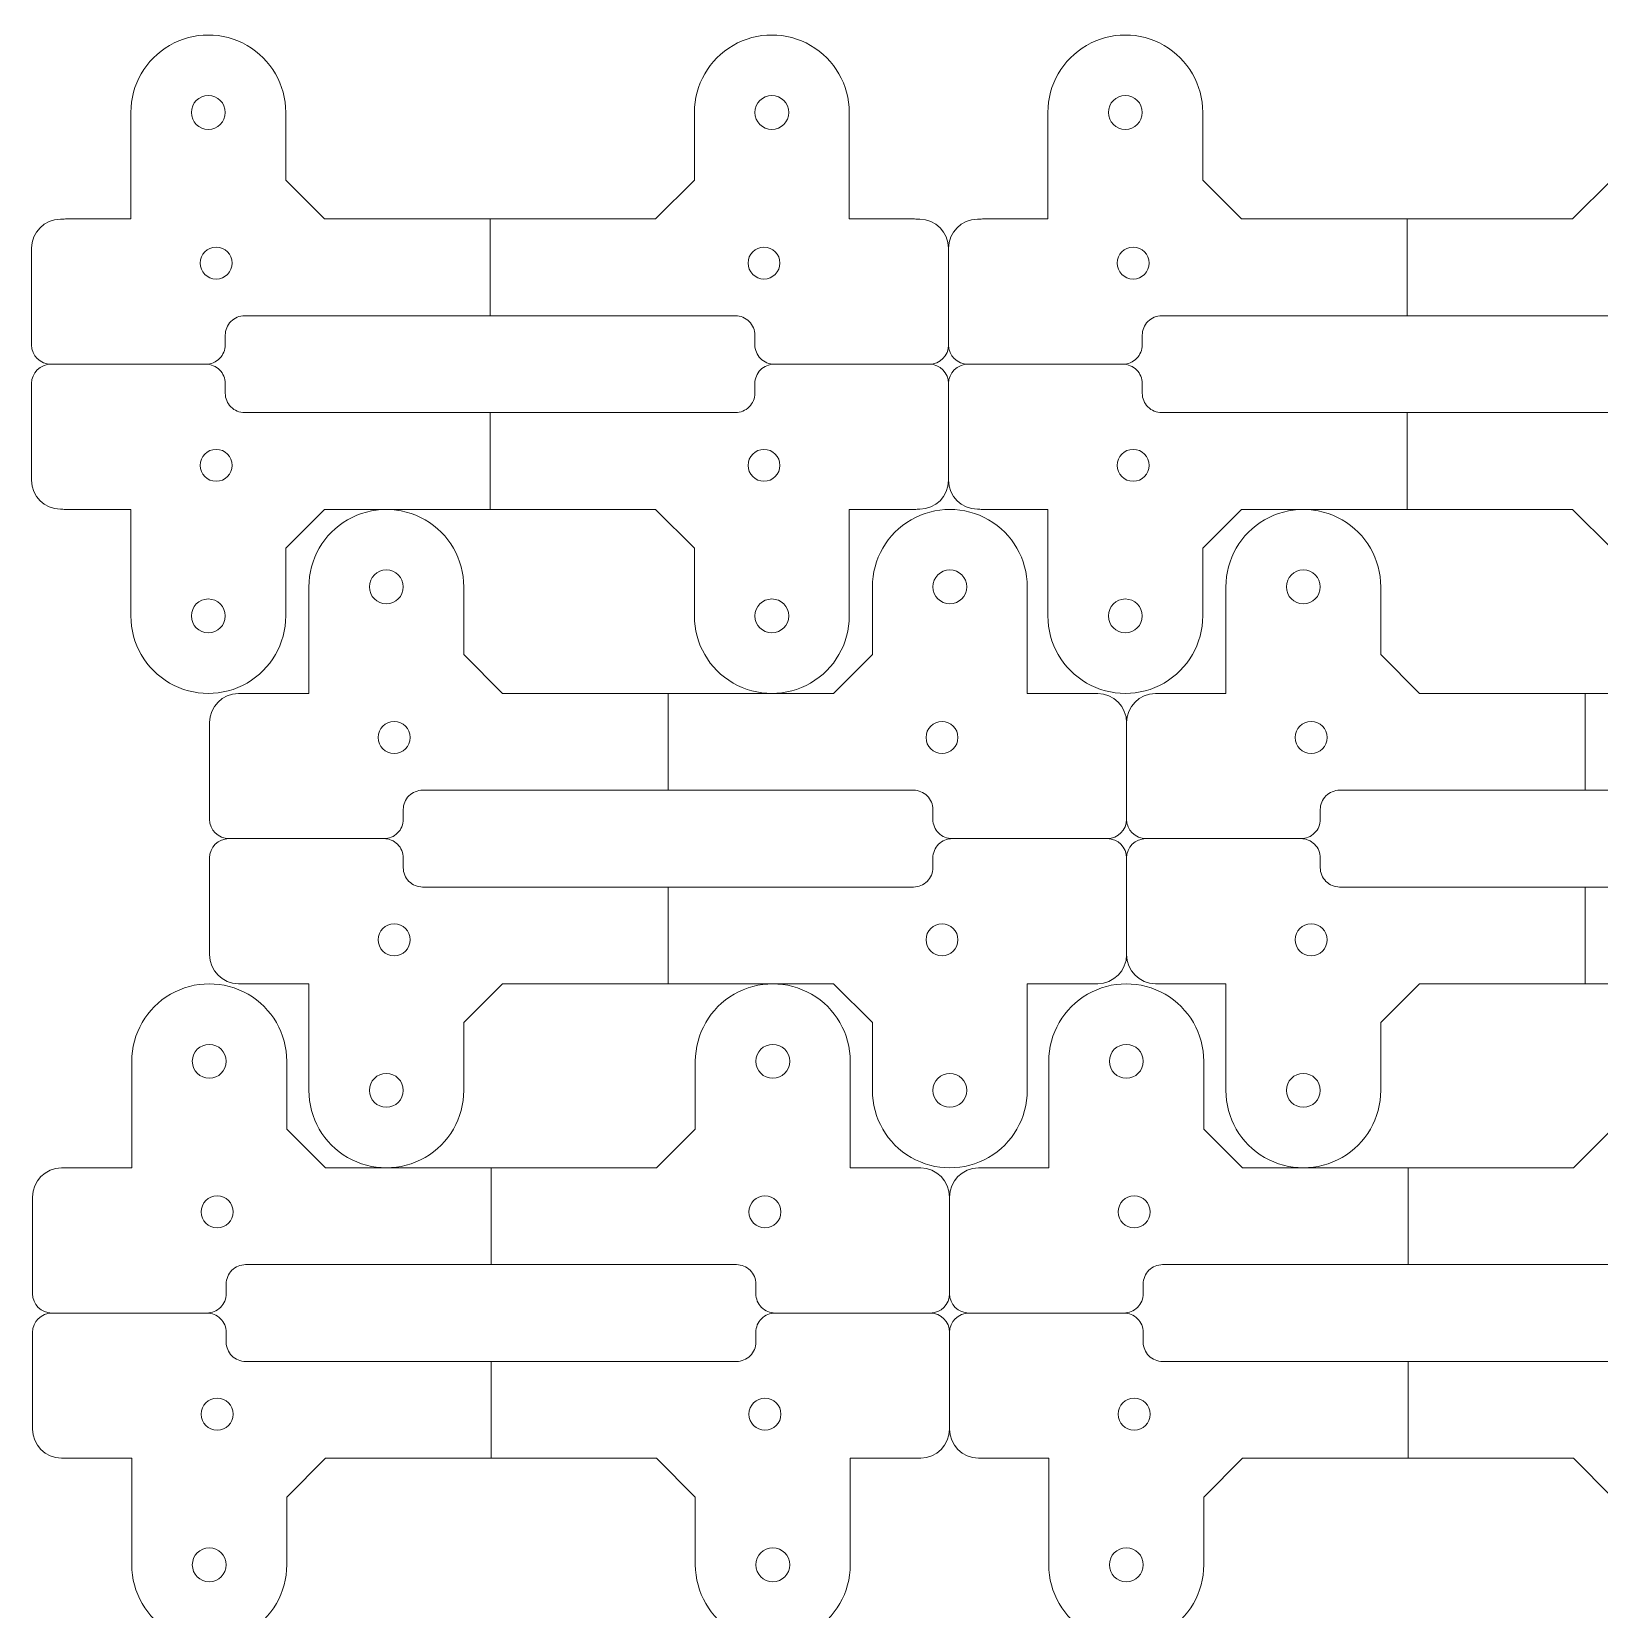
# Model space of a CAD drawing. Header units: millimetres. Extents: x -300 to 287, y -145 to 141.
# Drawn here: x -300 to -138.1, y -21.6 to 141.4 of the extents above; entities that cross this region are included whole.
import ezdxf

# ---------------------------------------------------------------- set-up
doc = ezdxf.new("R2010")
doc.units = ezdxf.units.MM
doc.header["$MEASUREMENT"] = 0
doc.layers.add('Layer 1', color=7, linetype='Continuous')

msp = doc.modelspace()

# ---------------------------------------------------------------- linework, layer by layer
at = {"layer": 'Layer 1', "lineweight": 9}
for points in [[(-296.4531, 122.0376), (-289.7094, 122.0376), (-289.7094, 133.0376), (-289.7094, 122.0376)], [(-252.6159, 122.0376), (-269.7094, 122.0376), (-273.7094, 126.0376), (-273.7094, 133.0376)], [(-231.5225, 133.0376), (-231.5225, 126.0376), (-235.5225, 122.0376), (-252.616, 122.0376), (-252.616, 112.0376), (-227.2725, 112.0376)], [(-208.7788, 122.0376), (-215.5225, 122.0376), (-215.5225, 133.0376), (-215.5225, 122.0376)], [(-201.7662, 122.0376), (-195.0225, 122.0376), (-195.0225, 133.0376), (-195.0225, 122.0376)], [(-157.929, 122.0376), (-175.0225, 122.0376), (-179.0225, 126.0376), (-179.0225, 133.0376)], [(-136.8356, 133.0376), (-136.8356, 126.0376), (-140.8356, 122.0376), (-157.9291, 122.0376), (-157.9291, 112.0376), (-132.5856, 112.0376)], [(-299.9594, 119.0198), (-299.9594, 109.0376), (-299.9594, 119.0198)], [(-205.2725, 109.0376), (-205.2725, 119.0198)], [(-205.2725, 109.0376), (-205.2725, 119.0198)], [(-277.9594, 112.0376), (-252.6159, 112.0376)], [(-157.929, 112.0376), (-183.2725, 112.0376)], [(-279.9594, 109.0376), (-279.9594, 110.0376)], [(-225.2725, 110.0376), (-225.2725, 109.0376)], [(-185.2725, 110.0376), (-185.2725, 109.0376)], [(-297.9594, 107.0376), (-281.9594, 107.0376)], [(-223.2725, 107.0376), (-207.2725, 107.0376)], [(-187.2725, 107.0376), (-203.2725, 107.0376)], [(-299.9594, 95.0554), (-299.9594, 105.0376), (-299.9594, 95.0554)], [(-279.9594, 105.0376), (-279.9594, 104.0376)], [(-225.2725, 104.0376), (-225.2725, 105.0376)], [(-205.2725, 105.0376), (-205.2725, 95.0554)], [(-205.2725, 105.0376), (-205.2725, 95.0554)], [(-185.2725, 105.0376), (-185.2725, 104.0376)], [(-277.9594, 102.0376), (-252.6159, 102.0376), (-252.6159, 92.0376), (-269.7094, 92.0376), (-273.7094, 88.0376), (-273.7094, 81.0376)], [(-252.616, 102.0376), (-227.2725, 102.0376)], [(-183.2725, 102.0376), (-157.929, 102.0376), (-157.929, 92.0376), (-175.0225, 92.0376), (-179.0225, 88.0376), (-179.0225, 81.0376)], [(-157.9291, 102.0376), (-132.5856, 102.0376)], [(-252.616, 92.0376), (-235.5225, 92.0376), (-231.5225, 88.0376), (-231.5225, 81.0376)], [(-208.7788, 92.0376), (-215.5225, 92.0376), (-215.5225, 81.0376), (-215.5225, 92.0376)], [(-201.7662, 92.0376), (-195.0225, 92.0376), (-195.0225, 81.0376), (-195.0225, 92.0376)], [(-157.9291, 92.0376), (-140.8356, 92.0376), (-136.8356, 88.0376), (-136.8356, 81.0376)], [(-278.072, 73.0377), (-271.3283, 73.0377), (-271.3283, 84.0377), (-271.3283, 73.0377)], [(-234.2348, 73.0377), (-251.3283, 73.0377), (-255.3283, 77.0377), (-255.3283, 84.0377)], [(-213.1414, 84.0377), (-213.1414, 77.0377), (-217.1414, 73.0377), (-234.2349, 73.0377), (-234.2349, 63.0377), (-208.8914, 63.0377)], [(-190.3977, 73.0377), (-197.1414, 73.0377), (-197.1414, 84.0377), (-197.1414, 73.0377)], [(-183.3851, 73.0377), (-176.6414, 73.0377), (-176.6414, 84.0377), (-176.6414, 73.0377)], [(-139.5479, 73.0377), (-156.6414, 73.0377), (-160.6414, 77.0377), (-160.6414, 84.0377)], [(-118.4545, 84.0377), (-118.4545, 77.0377), (-122.4545, 73.0377), (-139.548, 73.0377), (-139.548, 63.0377), (-114.2045, 63.0377)], [(-281.5783, 70.0199), (-281.5783, 60.0377), (-281.5783, 70.0199)], [(-186.8914, 60.0377), (-186.8914, 70.0199)], [(-186.8914, 60.0377), (-186.8914, 70.0199)], [(-259.5783, 63.0377), (-234.2348, 63.0377)], [(-139.5479, 63.0377), (-164.8914, 63.0377)], [(-261.5783, 60.0377), (-261.5783, 61.0377)], [(-206.8914, 61.0377), (-206.8914, 60.0377)], [(-166.8914, 61.0377), (-166.8914, 60.0377)], [(-279.5783, 58.0377), (-263.5783, 58.0377)], [(-204.8914, 58.0377), (-188.8914, 58.0377)], [(-168.8914, 58.0377), (-184.8914, 58.0377)], [(-281.5783, 46.0555), (-281.5783, 56.0377), (-281.5783, 46.0555)], [(-261.5783, 56.0377), (-261.5783, 55.0377)], [(-206.8914, 55.0377), (-206.8914, 56.0377)], [(-186.8914, 56.0377), (-186.8914, 46.0555)], [(-186.8914, 56.0377), (-186.8914, 46.0555)], [(-166.8914, 56.0377), (-166.8914, 55.0377)], [(-259.5783, 53.0377), (-234.2348, 53.0377), (-234.2348, 43.0377), (-251.3283, 43.0377), (-255.3283, 39.0377), (-255.3283, 32.0377)], [(-234.2349, 53.0377), (-208.8914, 53.0377)], [(-164.8914, 53.0377), (-139.5479, 53.0377), (-139.5479, 43.0377), (-156.6414, 43.0377), (-160.6414, 39.0377), (-160.6414, 32.0377)], [(-139.548, 53.0377), (-114.2045, 53.0377)], [(-234.2349, 43.0377), (-217.1414, 43.0377), (-213.1414, 39.0377), (-213.1414, 32.0377)], [(-190.3977, 43.0377), (-197.1414, 43.0377), (-197.1414, 32.0377), (-197.1414, 43.0377)], [(-183.3851, 43.0377), (-176.6414, 43.0377), (-176.6414, 32.0377), (-176.6414, 43.0377)], [(-139.548, 43.0377), (-122.4545, 43.0377), (-118.4545, 39.0377), (-118.4545, 32.0377)], [(-296.3532, 24.0377), (-289.6095, 24.0377), (-289.6095, 35.0377), (-289.6095, 24.0377)], [(-252.516, 24.0377), (-269.6095, 24.0377), (-273.6095, 28.0377), (-273.6095, 35.0377)], [(-231.4226, 35.0377), (-231.4226, 28.0377), (-235.4226, 24.0377), (-252.5161, 24.0377), (-252.5161, 14.0377), (-227.1726, 14.0377)], [(-208.6789, 24.0377), (-215.4226, 24.0377), (-215.4226, 35.0377), (-215.4226, 24.0377)], [(-201.6663, 24.0377), (-194.9226, 24.0377), (-194.9226, 35.0377), (-194.9226, 24.0377)], [(-157.8291, 24.0377), (-174.9226, 24.0377), (-178.9226, 28.0377), (-178.9226, 35.0377)], [(-136.7357, 35.0377), (-136.7357, 28.0377), (-140.7357, 24.0377), (-157.8292, 24.0377), (-157.8292, 14.0377), (-132.4857, 14.0377)], [(-299.8595, 21.0199), (-299.8595, 11.0377), (-299.8595, 21.0199)], [(-205.1726, 11.0377), (-205.1726, 21.0199)], [(-205.1726, 11.0377), (-205.1726, 21.0199)], [(-277.8595, 14.0377), (-252.516, 14.0377)], [(-157.8291, 14.0377), (-183.1726, 14.0377)], [(-279.8595, 11.0377), (-279.8595, 12.0377)], [(-225.1726, 12.0377), (-225.1726, 11.0377)], [(-185.1726, 12.0377), (-185.1726, 11.0377)], [(-297.8595, 9.0377), (-281.8595, 9.0377)], [(-223.1726, 9.0377), (-207.1726, 9.0377)], [(-187.1726, 9.0377), (-203.1726, 9.0377)], [(-279.8595, 7.0377), (-279.8595, 6.0377)], [(-225.1726, 6.0377), (-225.1726, 7.0377)], [(-205.1726, 7.0377), (-205.1726, -2.9445)], [(-205.1726, 7.0377), (-205.1726, -2.9445)], [(-185.1726, 7.0377), (-185.1726, 6.0377)], [(-277.8595, 4.0377), (-252.516, 4.0377), (-252.516, -5.9623), (-269.6095, -5.9623), (-273.6095, -9.9623), (-273.6095, -16.9623)], [(-252.5161, 4.0377), (-227.1726, 4.0377)], [(-183.1726, 4.0377), (-157.8291, 4.0377), (-157.8291, -5.9623), (-174.9226, -5.9623), (-178.9226, -9.9623), (-178.9226, -16.9623)], [(-157.8292, 4.0377), (-132.4857, 4.0377)], [(-252.5161, -5.9623), (-235.4226, -5.9623), (-231.4226, -9.9623), (-231.4226, -16.9623)], [(-208.6789, -5.9623), (-215.4226, -5.9623), (-215.4226, -16.9623), (-215.4226, -5.9623)], [(-201.6663, -5.9623), (-194.9226, -5.9623), (-194.9226, -16.9623), (-194.9226, -5.9623)], [(-157.8292, -5.9623), (-140.7357, -5.9623), (-136.7357, -9.9623), (-136.7357, -16.9623)]]:
    msp.add_lwpolyline(points, dxfattribs=at)
at = {"layer": 'Layer 1', "color": 240, "lineweight": 9}
for points in [[(-296.4531, 92.0376), (-289.7094, 92.0376), (-289.7094, 81.0376), (-289.7094, 92.0376)], [(-278.072, 43.0377), (-271.3283, 43.0377), (-271.3283, 32.0377), (-271.3283, 43.0377)], [(-299.8595, -2.9445), (-299.8595, 7.0377), (-299.8595, -2.9445)], [(-296.3532, -5.9623), (-289.6095, -5.9623), (-289.6095, -16.9623), (-289.6095, -5.9623)]]:
    msp.add_lwpolyline(points, dxfattribs=at)
at = {"layer": 'Layer 1', "lineweight": 9}
for points, knots in [([(-273.7094, 133.0376), (-273.7094, 135.8957), (-275.2342, 138.5367), (-277.7094, 139.9658), (-280.1846, 141.3948), (-283.2342, 141.3948), (-285.7094, 139.9658), (-288.1846, 138.5367), (-289.7094, 135.8957), (-289.7094, 133.0376)], [0, 0, 0, 0, 1, 1, 1, 2, 2, 2, 3, 3, 3, 3]), ([(-215.5225, 133.0376), (-215.5225, 135.8957), (-217.0473, 138.5367), (-219.5225, 139.9658), (-221.9977, 141.3948), (-225.0473, 141.3948), (-227.5225, 139.9658), (-229.9977, 138.5367), (-231.5225, 135.8957), (-231.5225, 133.0376)], [0, 0, 0, 0, 1, 1, 1, 2, 2, 2, 3, 3, 3, 3]), ([(-179.0225, 133.0376), (-179.0225, 135.8957), (-180.5473, 138.5367), (-183.0225, 139.9658), (-185.4977, 141.3948), (-188.5473, 141.3948), (-191.0225, 139.9658), (-193.4977, 138.5367), (-195.0225, 135.8957), (-195.0225, 133.0376)], [0, 0, 0, 0, 1, 1, 1, 2, 2, 2, 3, 3, 3, 3]), ([(-299.9594, 119.0198), (-299.9594, 120.6681), (-298.6296, 122.0077), (-296.9814, 122.0197), (-296.8052, 122.021), (-296.629, 122.027), (-296.4531, 122.0376)], [0, 0, 0, 0, 1, 1, 1, 2, 2, 2, 2]), ([(-205.2725, 119.0198), (-205.2725, 120.6681), (-206.6023, 122.0077), (-208.2505, 122.0197), (-208.4267, 122.021), (-208.6029, 122.027), (-208.7788, 122.0376)], [0, 0, 0, 0, 1, 1, 1, 2, 2, 2, 2]), ([(-205.2725, 119.0198), (-205.2725, 120.6681), (-203.9427, 122.0077), (-202.2945, 122.0197), (-202.1183, 122.021), (-201.9421, 122.027), (-201.7662, 122.0376)], [0, 0, 0, 0, 1, 1, 1, 2, 2, 2, 2]), ([(-279.9594, 110.0376), (-279.9594, 110.568), (-279.7487, 111.0767), (-279.3736, 111.4518), (-278.9986, 111.8268), (-278.4899, 112.0376), (-277.9594, 112.0376)], [0, 0, 0, 0, 1, 1, 1, 2, 2, 2, 2]), ([(-227.2725, 112.0376), (-226.742, 112.0376), (-226.2333, 111.8268), (-225.8583, 111.4518), (-225.4832, 111.0767), (-225.2725, 110.568), (-225.2725, 110.0376)], [0, 0, 0, 0, 1, 1, 1, 2, 2, 2, 2]), ([(-183.2725, 112.0376), (-183.803, 112.0376), (-184.3117, 111.8268), (-184.6867, 111.4518), (-185.0618, 111.0767), (-185.2725, 110.568), (-185.2725, 110.0376)], [0, 0, 0, 0, 1, 1, 1, 2, 2, 2, 2]), ([(-281.9594, 107.0376), (-281.429, 107.0376), (-280.9203, 107.2483), (-280.5452, 107.6233), (-280.1701, 107.9984), (-279.9594, 108.5071), (-279.9594, 109.0376)], [0, 0, 0, 0, 1, 1, 1, 2, 2, 2, 2]), ([(-225.2725, 109.0376), (-225.2725, 108.5071), (-225.0618, 107.9984), (-224.6867, 107.6233), (-224.3116, 107.2483), (-223.8029, 107.0376), (-223.2725, 107.0376)], [0, 0, 0, 0, 1, 1, 1, 2, 2, 2, 2]), ([(-185.2725, 109.0376), (-185.2725, 108.5071), (-185.4832, 107.9984), (-185.8583, 107.6233), (-186.2334, 107.2483), (-186.7421, 107.0376), (-187.2725, 107.0376)], [0, 0, 0, 0, 1, 1, 1, 2, 2, 2, 2]), ([(-281.9594, 107.0376), (-281.429, 107.0376), (-280.9203, 106.8269), (-280.5452, 106.4519), (-280.1701, 106.0768), (-279.9594, 105.5681), (-279.9594, 105.0376)], [0, 0, 0, 0, 1, 1, 1, 2, 2, 2, 2]), ([(-225.2725, 105.0376), (-225.2725, 105.5681), (-225.0618, 106.0768), (-224.6867, 106.4519), (-224.3116, 106.8269), (-223.8029, 107.0376), (-223.2725, 107.0376)], [0, 0, 0, 0, 1, 1, 1, 2, 2, 2, 2]), ([(-187.2725, 107.0376), (-186.7421, 107.0376), (-186.2334, 106.8269), (-185.8583, 106.4519), (-185.4832, 106.0768), (-185.2725, 105.5681), (-185.2725, 105.0376)], [0, 0, 0, 0, 1, 1, 1, 2, 2, 2, 2]), ([(-279.9594, 104.0376), (-279.9594, 103.5072), (-279.7487, 102.9985), (-279.3736, 102.6234), (-278.9986, 102.2484), (-278.4899, 102.0376), (-277.9594, 102.0376)], [0, 0, 0, 0, 1, 1, 1, 2, 2, 2, 2]), ([(-227.2725, 102.0376), (-226.742, 102.0376), (-226.2333, 102.2484), (-225.8583, 102.6234), (-225.4832, 102.9985), (-225.2725, 103.5072), (-225.2725, 104.0376)], [0, 0, 0, 0, 1, 1, 1, 2, 2, 2, 2]), ([(-185.2725, 104.0376), (-185.2725, 103.5072), (-185.0618, 102.9985), (-184.6867, 102.6234), (-184.3117, 102.2484), (-183.803, 102.0376), (-183.2725, 102.0376)], [0, 0, 0, 0, 1, 1, 1, 2, 2, 2, 2]), ([(-205.2725, 95.0554), (-205.2725, 93.4071), (-206.6023, 92.0675), (-208.2505, 92.0555), (-208.4267, 92.0542), (-208.6029, 92.0482), (-208.7788, 92.0376)], [0, 0, 0, 0, 1, 1, 1, 2, 2, 2, 2]), ([(-205.2725, 95.0554), (-205.2725, 93.4071), (-203.9427, 92.0675), (-202.2945, 92.0555), (-202.1183, 92.0542), (-201.9421, 92.0482), (-201.7662, 92.0376)], [0, 0, 0, 0, 1, 1, 1, 2, 2, 2, 2]), ([(-255.3283, 84.0377), (-255.3283, 86.8958), (-256.8531, 89.5368), (-259.3283, 90.9659), (-261.8035, 92.3949), (-264.8531, 92.3949), (-267.3283, 90.9659), (-269.8035, 89.5368), (-271.3283, 86.8958), (-271.3283, 84.0377)], [0, 0, 0, 0, 1, 1, 1, 2, 2, 2, 3, 3, 3, 3]), ([(-197.1414, 84.0377), (-197.1414, 86.8958), (-198.6662, 89.5368), (-201.1414, 90.9659), (-203.6166, 92.3949), (-206.6662, 92.3949), (-209.1414, 90.9659), (-211.6166, 89.5368), (-213.1414, 86.8958), (-213.1414, 84.0377)], [0, 0, 0, 0, 1, 1, 1, 2, 2, 2, 3, 3, 3, 3]), ([(-160.6414, 84.0377), (-160.6414, 86.8958), (-162.1662, 89.5368), (-164.6414, 90.9659), (-167.1166, 92.3949), (-170.1662, 92.3949), (-172.6414, 90.9659), (-175.1166, 89.5368), (-176.6414, 86.8958), (-176.6414, 84.0377)], [0, 0, 0, 0, 1, 1, 1, 2, 2, 2, 3, 3, 3, 3]), ([(-273.7094, 81.0376), (-273.7094, 78.1795), (-275.2342, 75.5385), (-277.7094, 74.1094), (-280.1846, 72.6804), (-283.2342, 72.6804), (-285.7094, 74.1094), (-288.1846, 75.5385), (-289.7094, 78.1795), (-289.7094, 81.0376)], [0, 0, 0, 0, 1, 1, 1, 2, 2, 2, 3, 3, 3, 3]), ([(-231.5225, 81.0376), (-231.5225, 78.1795), (-229.9977, 75.5385), (-227.5225, 74.1094), (-225.0473, 72.6804), (-221.9977, 72.6804), (-219.5225, 74.1094), (-217.0473, 75.5385), (-215.5225, 78.1795), (-215.5225, 81.0376)], [0, 0, 0, 0, 1, 1, 1, 2, 2, 2, 3, 3, 3, 3]), ([(-179.0225, 81.0376), (-179.0225, 78.1795), (-180.5473, 75.5385), (-183.0225, 74.1094), (-185.4977, 72.6804), (-188.5473, 72.6804), (-191.0225, 74.1094), (-193.4977, 75.5385), (-195.0225, 78.1795), (-195.0225, 81.0376)], [0, 0, 0, 0, 1, 1, 1, 2, 2, 2, 3, 3, 3, 3]), ([(-281.5783, 70.0199), (-281.5783, 71.6682), (-280.2485, 73.0078), (-278.6003, 73.0198), (-278.4241, 73.0211), (-278.2479, 73.0271), (-278.072, 73.0377)], [0, 0, 0, 0, 1, 1, 1, 2, 2, 2, 2]), ([(-186.8914, 70.0199), (-186.8914, 71.6682), (-188.2212, 73.0078), (-189.8694, 73.0198), (-190.0456, 73.0211), (-190.2218, 73.0271), (-190.3977, 73.0377)], [0, 0, 0, 0, 1, 1, 1, 2, 2, 2, 2]), ([(-186.8914, 70.0199), (-186.8914, 71.6682), (-185.5616, 73.0078), (-183.9134, 73.0198), (-183.7372, 73.0211), (-183.561, 73.0271), (-183.3851, 73.0377)], [0, 0, 0, 0, 1, 1, 1, 2, 2, 2, 2]), ([(-261.5783, 61.0377), (-261.5783, 61.5681), (-261.3676, 62.0768), (-260.9925, 62.4519), (-260.6175, 62.8269), (-260.1088, 63.0377), (-259.5783, 63.0377)], [0, 0, 0, 0, 1, 1, 1, 2, 2, 2, 2]), ([(-208.8914, 63.0377), (-208.3609, 63.0377), (-207.8522, 62.8269), (-207.4772, 62.4519), (-207.1021, 62.0768), (-206.8914, 61.5681), (-206.8914, 61.0377)], [0, 0, 0, 0, 1, 1, 1, 2, 2, 2, 2]), ([(-164.8914, 63.0377), (-165.4219, 63.0377), (-165.9306, 62.8269), (-166.3056, 62.4519), (-166.6807, 62.0768), (-166.8914, 61.5681), (-166.8914, 61.0377)], [0, 0, 0, 0, 1, 1, 1, 2, 2, 2, 2]), ([(-263.5783, 58.0377), (-263.0479, 58.0377), (-262.5392, 58.2484), (-262.1641, 58.6234), (-261.789, 58.9985), (-261.5783, 59.5072), (-261.5783, 60.0377)], [0, 0, 0, 0, 1, 1, 1, 2, 2, 2, 2]), ([(-206.8914, 60.0377), (-206.8914, 59.5072), (-206.6807, 58.9985), (-206.3056, 58.6234), (-205.9305, 58.2484), (-205.4218, 58.0377), (-204.8914, 58.0377)], [0, 0, 0, 0, 1, 1, 1, 2, 2, 2, 2]), ([(-166.8914, 60.0377), (-166.8914, 59.5072), (-167.1021, 58.9985), (-167.4772, 58.6234), (-167.8523, 58.2484), (-168.361, 58.0377), (-168.8914, 58.0377)], [0, 0, 0, 0, 1, 1, 1, 2, 2, 2, 2]), ([(-263.5783, 58.0377), (-263.0479, 58.0377), (-262.5392, 57.827), (-262.1641, 57.452), (-261.789, 57.0769), (-261.5783, 56.5682), (-261.5783, 56.0377)], [0, 0, 0, 0, 1, 1, 1, 2, 2, 2, 2]), ([(-206.8914, 56.0377), (-206.8914, 56.5682), (-206.6807, 57.0769), (-206.3056, 57.452), (-205.9305, 57.827), (-205.4218, 58.0377), (-204.8914, 58.0377)], [0, 0, 0, 0, 1, 1, 1, 2, 2, 2, 2]), ([(-168.8914, 58.0377), (-168.361, 58.0377), (-167.8523, 57.827), (-167.4772, 57.452), (-167.1021, 57.0769), (-166.8914, 56.5682), (-166.8914, 56.0377)], [0, 0, 0, 0, 1, 1, 1, 2, 2, 2, 2]), ([(-261.5783, 55.0377), (-261.5783, 54.5073), (-261.3676, 53.9986), (-260.9925, 53.6235), (-260.6175, 53.2485), (-260.1088, 53.0377), (-259.5783, 53.0377)], [0, 0, 0, 0, 1, 1, 1, 2, 2, 2, 2]), ([(-208.8914, 53.0377), (-208.3609, 53.0377), (-207.8522, 53.2485), (-207.4772, 53.6235), (-207.1021, 53.9986), (-206.8914, 54.5073), (-206.8914, 55.0377)], [0, 0, 0, 0, 1, 1, 1, 2, 2, 2, 2]), ([(-166.8914, 55.0377), (-166.8914, 54.5073), (-166.6807, 53.9986), (-166.3056, 53.6235), (-165.9306, 53.2485), (-165.4219, 53.0377), (-164.8914, 53.0377)], [0, 0, 0, 0, 1, 1, 1, 2, 2, 2, 2]), ([(-186.8914, 46.0555), (-186.8914, 44.4072), (-188.2212, 43.0676), (-189.8694, 43.0556), (-190.0456, 43.0543), (-190.2218, 43.0483), (-190.3977, 43.0377)], [0, 0, 0, 0, 1, 1, 1, 2, 2, 2, 2]), ([(-186.8914, 46.0555), (-186.8914, 44.4072), (-185.5616, 43.0676), (-183.9134, 43.0556), (-183.7372, 43.0543), (-183.561, 43.0483), (-183.3851, 43.0377)], [0, 0, 0, 0, 1, 1, 1, 2, 2, 2, 2]), ([(-273.6095, 35.0377), (-273.6095, 37.8958), (-275.1343, 40.5368), (-277.6095, 41.9659), (-280.0847, 43.3949), (-283.1343, 43.3949), (-285.6095, 41.9659), (-288.0847, 40.5368), (-289.6095, 37.8958), (-289.6095, 35.0377)], [0, 0, 0, 0, 1, 1, 1, 2, 2, 2, 3, 3, 3, 3]), ([(-215.4226, 35.0377), (-215.4226, 37.8958), (-216.9474, 40.5368), (-219.4226, 41.9659), (-221.8978, 43.3949), (-224.9474, 43.3949), (-227.4226, 41.9659), (-229.8978, 40.5368), (-231.4226, 37.8958), (-231.4226, 35.0377)], [0, 0, 0, 0, 1, 1, 1, 2, 2, 2, 3, 3, 3, 3]), ([(-178.9226, 35.0377), (-178.9226, 37.8958), (-180.4474, 40.5368), (-182.9226, 41.9659), (-185.3978, 43.3949), (-188.4474, 43.3949), (-190.9226, 41.9659), (-193.3978, 40.5368), (-194.9226, 37.8958), (-194.9226, 35.0377)], [0, 0, 0, 0, 1, 1, 1, 2, 2, 2, 3, 3, 3, 3]), ([(-255.3283, 32.0377), (-255.3283, 29.1796), (-256.8531, 26.5386), (-259.3283, 25.1095), (-261.8035, 23.6805), (-264.8531, 23.6805), (-267.3283, 25.1095), (-269.8035, 26.5386), (-271.3283, 29.1796), (-271.3283, 32.0377)], [0, 0, 0, 0, 1, 1, 1, 2, 2, 2, 3, 3, 3, 3]), ([(-213.1414, 32.0377), (-213.1414, 29.1796), (-211.6166, 26.5386), (-209.1414, 25.1095), (-206.6662, 23.6805), (-203.6166, 23.6805), (-201.1414, 25.1095), (-198.6662, 26.5386), (-197.1414, 29.1796), (-197.1414, 32.0377)], [0, 0, 0, 0, 1, 1, 1, 2, 2, 2, 3, 3, 3, 3]), ([(-160.6414, 32.0377), (-160.6414, 29.1796), (-162.1662, 26.5386), (-164.6414, 25.1095), (-167.1166, 23.6805), (-170.1662, 23.6805), (-172.6414, 25.1095), (-175.1166, 26.5386), (-176.6414, 29.1796), (-176.6414, 32.0377)], [0, 0, 0, 0, 1, 1, 1, 2, 2, 2, 3, 3, 3, 3]), ([(-299.8595, 21.0199), (-299.8595, 22.6682), (-298.5297, 24.0078), (-296.8815, 24.0198), (-296.7053, 24.0211), (-296.5291, 24.0271), (-296.3532, 24.0377)], [0, 0, 0, 0, 1, 1, 1, 2, 2, 2, 2]), ([(-205.1726, 21.0199), (-205.1726, 22.6682), (-206.5024, 24.0078), (-208.1506, 24.0198), (-208.3268, 24.0211), (-208.503, 24.0271), (-208.6789, 24.0377)], [0, 0, 0, 0, 1, 1, 1, 2, 2, 2, 2]), ([(-205.1726, 21.0199), (-205.1726, 22.6682), (-203.8428, 24.0078), (-202.1946, 24.0198), (-202.0184, 24.0211), (-201.8422, 24.0271), (-201.6663, 24.0377)], [0, 0, 0, 0, 1, 1, 1, 2, 2, 2, 2]), ([(-279.8595, 12.0377), (-279.8595, 12.5681), (-279.6488, 13.0768), (-279.2737, 13.4519), (-278.8987, 13.8269), (-278.39, 14.0377), (-277.8595, 14.0377)], [0, 0, 0, 0, 1, 1, 1, 2, 2, 2, 2]), ([(-227.1726, 14.0377), (-226.6421, 14.0377), (-226.1334, 13.8269), (-225.7584, 13.4519), (-225.3833, 13.0768), (-225.1726, 12.5681), (-225.1726, 12.0377)], [0, 0, 0, 0, 1, 1, 1, 2, 2, 2, 2]), ([(-183.1726, 14.0377), (-183.7031, 14.0377), (-184.2118, 13.8269), (-184.5868, 13.4519), (-184.9619, 13.0768), (-185.1726, 12.5681), (-185.1726, 12.0377)], [0, 0, 0, 0, 1, 1, 1, 2, 2, 2, 2]), ([(-281.8595, 9.0377), (-281.3291, 9.0377), (-280.8204, 9.2484), (-280.4453, 9.6234), (-280.0702, 9.9985), (-279.8595, 10.5072), (-279.8595, 11.0377)], [0, 0, 0, 0, 1, 1, 1, 2, 2, 2, 2]), ([(-225.1726, 11.0377), (-225.1726, 10.5072), (-224.9619, 9.9985), (-224.5868, 9.6234), (-224.2117, 9.2484), (-223.703, 9.0377), (-223.1726, 9.0377)], [0, 0, 0, 0, 1, 1, 1, 2, 2, 2, 2]), ([(-185.1726, 11.0377), (-185.1726, 10.5072), (-185.3833, 9.9985), (-185.7584, 9.6234), (-186.1335, 9.2484), (-186.6422, 9.0377), (-187.1726, 9.0377)], [0, 0, 0, 0, 1, 1, 1, 2, 2, 2, 2]), ([(-281.8595, 9.0377), (-281.3291, 9.0377), (-280.8204, 8.827), (-280.4453, 8.452), (-280.0702, 8.0769), (-279.8595, 7.5682), (-279.8595, 7.0377)], [0, 0, 0, 0, 1, 1, 1, 2, 2, 2, 2]), ([(-225.1726, 7.0377), (-225.1726, 7.5682), (-224.9619, 8.0769), (-224.5868, 8.452), (-224.2117, 8.827), (-223.703, 9.0377), (-223.1726, 9.0377)], [0, 0, 0, 0, 1, 1, 1, 2, 2, 2, 2]), ([(-187.1726, 9.0377), (-186.6422, 9.0377), (-186.1335, 8.827), (-185.7584, 8.452), (-185.3833, 8.0769), (-185.1726, 7.5682), (-185.1726, 7.0377)], [0, 0, 0, 0, 1, 1, 1, 2, 2, 2, 2]), ([(-279.8595, 6.0377), (-279.8595, 5.5073), (-279.6488, 4.9986), (-279.2737, 4.6235), (-278.8987, 4.2485), (-278.39, 4.0377), (-277.8595, 4.0377)], [0, 0, 0, 0, 1, 1, 1, 2, 2, 2, 2]), ([(-227.1726, 4.0377), (-226.6421, 4.0377), (-226.1334, 4.2485), (-225.7584, 4.6235), (-225.3833, 4.9986), (-225.1726, 5.5073), (-225.1726, 6.0377)], [0, 0, 0, 0, 1, 1, 1, 2, 2, 2, 2]), ([(-185.1726, 6.0377), (-185.1726, 5.5073), (-184.9619, 4.9986), (-184.5868, 4.6235), (-184.2118, 4.2485), (-183.7031, 4.0377), (-183.1726, 4.0377)], [0, 0, 0, 0, 1, 1, 1, 2, 2, 2, 2]), ([(-205.1726, -2.9445), (-205.1726, -4.5928), (-206.5024, -5.9324), (-208.1506, -5.9444), (-208.3268, -5.9457), (-208.503, -5.9517), (-208.6789, -5.9623)], [0, 0, 0, 0, 1, 1, 1, 2, 2, 2, 2]), ([(-205.1726, -2.9445), (-205.1726, -4.5928), (-203.8428, -5.9324), (-202.1946, -5.9444), (-202.0184, -5.9457), (-201.8422, -5.9517), (-201.6663, -5.9623)], [0, 0, 0, 0, 1, 1, 1, 2, 2, 2, 2]), ([(-273.6095, -16.9623), (-273.6095, -19.8204), (-275.1343, -22.4614), (-277.6095, -23.8905), (-280.0847, -25.3195), (-283.1343, -25.3195), (-285.6095, -23.8905), (-288.0847, -22.4614), (-289.6095, -19.8204), (-289.6095, -16.9623)], [0, 0, 0, 0, 1, 1, 1, 2, 2, 2, 3, 3, 3, 3]), ([(-231.4226, -16.9623), (-231.4226, -19.8204), (-229.8978, -22.4614), (-227.4226, -23.8905), (-224.9474, -25.3195), (-221.8978, -25.3195), (-219.4226, -23.8905), (-216.9474, -22.4614), (-215.4226, -19.8204), (-215.4226, -16.9623)], [0, 0, 0, 0, 1, 1, 1, 2, 2, 2, 3, 3, 3, 3]), ([(-178.9226, -16.9623), (-178.9226, -19.8204), (-180.4474, -22.4614), (-182.9226, -23.8905), (-185.3978, -25.3195), (-188.4474, -25.3195), (-190.9226, -23.8905), (-193.3978, -22.4614), (-194.9226, -19.8204), (-194.9226, -16.9623)], [0, 0, 0, 0, 1, 1, 1, 2, 2, 2, 3, 3, 3, 3])]:
    msp.add_open_spline(points, degree=3, knots=knots, dxfattribs=at)
at = {"layer": 'Layer 1', "color": 240, "lineweight": 9}
for points, knots in [([(-281.7094, 131.2876), (-280.7429, 131.2876), (-279.9594, 132.0711), (-279.9594, 133.0376), (-279.9594, 134.0041), (-280.7429, 134.7876), (-281.7094, 134.7876), (-282.6759, 134.7876), (-283.4594, 134.0041), (-283.4594, 133.0376), (-283.4594, 132.0711), (-282.6759, 131.2876), (-281.7094, 131.2876)], [0, 0, 0, 0, 1, 1, 1, 2, 2, 2, 3, 3, 3, 4, 4, 4, 4]), ([(-223.5225, 131.2876), (-224.489, 131.2876), (-225.2725, 132.0711), (-225.2725, 133.0376), (-225.2725, 134.0041), (-224.489, 134.7876), (-223.5225, 134.7876), (-222.556, 134.7876), (-221.7725, 134.0041), (-221.7725, 133.0376), (-221.7725, 132.0711), (-222.556, 131.2876), (-223.5225, 131.2876)], [0, 0, 0, 0, 1, 1, 1, 2, 2, 2, 3, 3, 3, 4, 4, 4, 4]), ([(-187.0225, 131.2876), (-186.056, 131.2876), (-185.2725, 132.0711), (-185.2725, 133.0376), (-185.2725, 134.0041), (-186.056, 134.7876), (-187.0225, 134.7876), (-187.989, 134.7876), (-188.7725, 134.0041), (-188.7725, 133.0376), (-188.7725, 132.0711), (-187.989, 131.2876), (-187.0225, 131.2876)], [0, 0, 0, 0, 1, 1, 1, 2, 2, 2, 3, 3, 3, 4, 4, 4, 4]), ([(-280.9002, 115.8337), (-279.9889, 115.8337), (-279.2502, 116.5725), (-279.2502, 117.4837), (-279.2502, 118.395), (-279.9889, 119.1337), (-280.9002, 119.1337), (-281.8115, 119.1337), (-282.5502, 118.395), (-282.5502, 117.4837), (-282.5502, 116.5725), (-281.8115, 115.8337), (-280.9002, 115.8337)], [0, 0, 0, 0, 1, 1, 1, 2, 2, 2, 3, 3, 3, 4, 4, 4, 4]), ([(-224.3317, 115.8337), (-225.243, 115.8337), (-225.9817, 116.5725), (-225.9817, 117.4837), (-225.9817, 118.395), (-225.243, 119.1337), (-224.3317, 119.1337), (-223.4204, 119.1337), (-222.6817, 118.395), (-222.6817, 117.4837), (-222.6817, 116.5725), (-223.4204, 115.8337), (-224.3317, 115.8337)], [0, 0, 0, 0, 1, 1, 1, 2, 2, 2, 3, 3, 3, 4, 4, 4, 4]), ([(-186.2133, 115.8337), (-185.302, 115.8337), (-184.5633, 116.5725), (-184.5633, 117.4837), (-184.5633, 118.395), (-185.302, 119.1337), (-186.2133, 119.1337), (-187.1246, 119.1337), (-187.8633, 118.395), (-187.8633, 117.4837), (-187.8633, 116.5725), (-187.1246, 115.8337), (-186.2133, 115.8337)], [0, 0, 0, 0, 1, 1, 1, 2, 2, 2, 3, 3, 3, 4, 4, 4, 4]), ([(-280.9002, 98.2415), (-279.9889, 98.2415), (-279.2502, 97.5027), (-279.2502, 96.5915), (-279.2502, 95.6802), (-279.9889, 94.9415), (-280.9002, 94.9415), (-281.8115, 94.9415), (-282.5502, 95.6802), (-282.5502, 96.5915), (-282.5502, 97.5027), (-281.8115, 98.2415), (-280.9002, 98.2415)], [0, 0, 0, 0, 1, 1, 1, 2, 2, 2, 3, 3, 3, 4, 4, 4, 4]), ([(-224.3317, 98.2415), (-225.243, 98.2415), (-225.9817, 97.5027), (-225.9817, 96.5915), (-225.9817, 95.6802), (-225.243, 94.9415), (-224.3317, 94.9415), (-223.4204, 94.9415), (-222.6817, 95.6802), (-222.6817, 96.5915), (-222.6817, 97.5027), (-223.4204, 98.2415), (-224.3317, 98.2415)], [0, 0, 0, 0, 1, 1, 1, 2, 2, 2, 3, 3, 3, 4, 4, 4, 4]), ([(-186.2133, 98.2415), (-185.302, 98.2415), (-184.5633, 97.5027), (-184.5633, 96.5915), (-184.5633, 95.6802), (-185.302, 94.9415), (-186.2133, 94.9415), (-187.1246, 94.9415), (-187.8633, 95.6802), (-187.8633, 96.5915), (-187.8633, 97.5027), (-187.1246, 98.2415), (-186.2133, 98.2415)], [0, 0, 0, 0, 1, 1, 1, 2, 2, 2, 3, 3, 3, 4, 4, 4, 4]), ([(-299.9594, 95.0554), (-299.9594, 93.4071), (-298.6296, 92.0675), (-296.9814, 92.0555), (-296.8052, 92.0542), (-296.629, 92.0482), (-296.4531, 92.0376)], [0, 0, 0, 0, 1, 1, 1, 2, 2, 2, 2]), ([(-263.3283, 82.2877), (-262.3618, 82.2877), (-261.5783, 83.0712), (-261.5783, 84.0377), (-261.5783, 85.0042), (-262.3618, 85.7877), (-263.3283, 85.7877), (-264.2948, 85.7877), (-265.0783, 85.0042), (-265.0783, 84.0377), (-265.0783, 83.0712), (-264.2948, 82.2877), (-263.3283, 82.2877)], [0, 0, 0, 0, 1, 1, 1, 2, 2, 2, 3, 3, 3, 4, 4, 4, 4]), ([(-205.1414, 82.2877), (-206.1079, 82.2877), (-206.8914, 83.0712), (-206.8914, 84.0377), (-206.8914, 85.0042), (-206.1079, 85.7877), (-205.1414, 85.7877), (-204.1749, 85.7877), (-203.3914, 85.0042), (-203.3914, 84.0377), (-203.3914, 83.0712), (-204.1749, 82.2877), (-205.1414, 82.2877)], [0, 0, 0, 0, 1, 1, 1, 2, 2, 2, 3, 3, 3, 4, 4, 4, 4]), ([(-168.6414, 82.2877), (-167.6749, 82.2877), (-166.8914, 83.0712), (-166.8914, 84.0377), (-166.8914, 85.0042), (-167.6749, 85.7877), (-168.6414, 85.7877), (-169.6079, 85.7877), (-170.3914, 85.0042), (-170.3914, 84.0377), (-170.3914, 83.0712), (-169.6079, 82.2877), (-168.6414, 82.2877)], [0, 0, 0, 0, 1, 1, 1, 2, 2, 2, 3, 3, 3, 4, 4, 4, 4]), ([(-281.7094, 82.7876), (-280.7429, 82.7876), (-279.9594, 82.0041), (-279.9594, 81.0376), (-279.9594, 80.0711), (-280.7429, 79.2876), (-281.7094, 79.2876), (-282.6759, 79.2876), (-283.4594, 80.0711), (-283.4594, 81.0376), (-283.4594, 82.0041), (-282.6759, 82.7876), (-281.7094, 82.7876)], [0, 0, 0, 0, 1, 1, 1, 2, 2, 2, 3, 3, 3, 4, 4, 4, 4]), ([(-223.5225, 82.7876), (-224.489, 82.7876), (-225.2725, 82.0041), (-225.2725, 81.0376), (-225.2725, 80.0711), (-224.489, 79.2876), (-223.5225, 79.2876), (-222.556, 79.2876), (-221.7725, 80.0711), (-221.7725, 81.0376), (-221.7725, 82.0041), (-222.556, 82.7876), (-223.5225, 82.7876)], [0, 0, 0, 0, 1, 1, 1, 2, 2, 2, 3, 3, 3, 4, 4, 4, 4]), ([(-187.0225, 82.7876), (-186.056, 82.7876), (-185.2725, 82.0041), (-185.2725, 81.0376), (-185.2725, 80.0711), (-186.056, 79.2876), (-187.0225, 79.2876), (-187.989, 79.2876), (-188.7725, 80.0711), (-188.7725, 81.0376), (-188.7725, 82.0041), (-187.989, 82.7876), (-187.0225, 82.7876)], [0, 0, 0, 0, 1, 1, 1, 2, 2, 2, 3, 3, 3, 4, 4, 4, 4]), ([(-262.5191, 66.8338), (-261.6078, 66.8338), (-260.8691, 67.5726), (-260.8691, 68.4838), (-260.8691, 69.3951), (-261.6078, 70.1338), (-262.5191, 70.1338), (-263.4304, 70.1338), (-264.1691, 69.3951), (-264.1691, 68.4838), (-264.1691, 67.5726), (-263.4304, 66.8338), (-262.5191, 66.8338)], [0, 0, 0, 0, 1, 1, 1, 2, 2, 2, 3, 3, 3, 4, 4, 4, 4]), ([(-205.9506, 66.8338), (-206.8619, 66.8338), (-207.6006, 67.5726), (-207.6006, 68.4838), (-207.6006, 69.3951), (-206.8619, 70.1338), (-205.9506, 70.1338), (-205.0393, 70.1338), (-204.3006, 69.3951), (-204.3006, 68.4838), (-204.3006, 67.5726), (-205.0393, 66.8338), (-205.9506, 66.8338)], [0, 0, 0, 0, 1, 1, 1, 2, 2, 2, 3, 3, 3, 4, 4, 4, 4]), ([(-167.8322, 66.8338), (-166.9209, 66.8338), (-166.1822, 67.5726), (-166.1822, 68.4838), (-166.1822, 69.3951), (-166.9209, 70.1338), (-167.8322, 70.1338), (-168.7435, 70.1338), (-169.4822, 69.3951), (-169.4822, 68.4838), (-169.4822, 67.5726), (-168.7435, 66.8338), (-167.8322, 66.8338)], [0, 0, 0, 0, 1, 1, 1, 2, 2, 2, 3, 3, 3, 4, 4, 4, 4]), ([(-262.5191, 49.2416), (-261.6078, 49.2416), (-260.8691, 48.5028), (-260.8691, 47.5916), (-260.8691, 46.6803), (-261.6078, 45.9416), (-262.5191, 45.9416), (-263.4304, 45.9416), (-264.1691, 46.6803), (-264.1691, 47.5916), (-264.1691, 48.5028), (-263.4304, 49.2416), (-262.5191, 49.2416)], [0, 0, 0, 0, 1, 1, 1, 2, 2, 2, 3, 3, 3, 4, 4, 4, 4]), ([(-205.9506, 49.2416), (-206.8619, 49.2416), (-207.6006, 48.5028), (-207.6006, 47.5916), (-207.6006, 46.6803), (-206.8619, 45.9416), (-205.9506, 45.9416), (-205.0393, 45.9416), (-204.3006, 46.6803), (-204.3006, 47.5916), (-204.3006, 48.5028), (-205.0393, 49.2416), (-205.9506, 49.2416)], [0, 0, 0, 0, 1, 1, 1, 2, 2, 2, 3, 3, 3, 4, 4, 4, 4]), ([(-167.8322, 49.2416), (-166.9209, 49.2416), (-166.1822, 48.5028), (-166.1822, 47.5916), (-166.1822, 46.6803), (-166.9209, 45.9416), (-167.8322, 45.9416), (-168.7435, 45.9416), (-169.4822, 46.6803), (-169.4822, 47.5916), (-169.4822, 48.5028), (-168.7435, 49.2416), (-167.8322, 49.2416)], [0, 0, 0, 0, 1, 1, 1, 2, 2, 2, 3, 3, 3, 4, 4, 4, 4]), ([(-281.5783, 46.0555), (-281.5783, 44.4072), (-280.2485, 43.0676), (-278.6003, 43.0556), (-278.4241, 43.0543), (-278.2479, 43.0483), (-278.072, 43.0377)], [0, 0, 0, 0, 1, 1, 1, 2, 2, 2, 2]), ([(-281.6095, 33.2877), (-280.643, 33.2877), (-279.8595, 34.0712), (-279.8595, 35.0377), (-279.8595, 36.0042), (-280.643, 36.7877), (-281.6095, 36.7877), (-282.576, 36.7877), (-283.3595, 36.0042), (-283.3595, 35.0377), (-283.3595, 34.0712), (-282.576, 33.2877), (-281.6095, 33.2877)], [0, 0, 0, 0, 1, 1, 1, 2, 2, 2, 3, 3, 3, 4, 4, 4, 4]), ([(-223.4226, 33.2877), (-224.3891, 33.2877), (-225.1726, 34.0712), (-225.1726, 35.0377), (-225.1726, 36.0042), (-224.3891, 36.7877), (-223.4226, 36.7877), (-222.4561, 36.7877), (-221.6726, 36.0042), (-221.6726, 35.0377), (-221.6726, 34.0712), (-222.4561, 33.2877), (-223.4226, 33.2877)], [0, 0, 0, 0, 1, 1, 1, 2, 2, 2, 3, 3, 3, 4, 4, 4, 4]), ([(-186.9226, 33.2877), (-185.9561, 33.2877), (-185.1726, 34.0712), (-185.1726, 35.0377), (-185.1726, 36.0042), (-185.9561, 36.7877), (-186.9226, 36.7877), (-187.8891, 36.7877), (-188.6726, 36.0042), (-188.6726, 35.0377), (-188.6726, 34.0712), (-187.8891, 33.2877), (-186.9226, 33.2877)], [0, 0, 0, 0, 1, 1, 1, 2, 2, 2, 3, 3, 3, 4, 4, 4, 4]), ([(-263.3283, 33.7877), (-262.3618, 33.7877), (-261.5783, 33.0042), (-261.5783, 32.0377), (-261.5783, 31.0712), (-262.3618, 30.2877), (-263.3283, 30.2877), (-264.2948, 30.2877), (-265.0783, 31.0712), (-265.0783, 32.0377), (-265.0783, 33.0042), (-264.2948, 33.7877), (-263.3283, 33.7877)], [0, 0, 0, 0, 1, 1, 1, 2, 2, 2, 3, 3, 3, 4, 4, 4, 4]), ([(-205.1414, 33.7877), (-206.1079, 33.7877), (-206.8914, 33.0042), (-206.8914, 32.0377), (-206.8914, 31.0712), (-206.1079, 30.2877), (-205.1414, 30.2877), (-204.1749, 30.2877), (-203.3914, 31.0712), (-203.3914, 32.0377), (-203.3914, 33.0042), (-204.1749, 33.7877), (-205.1414, 33.7877)], [0, 0, 0, 0, 1, 1, 1, 2, 2, 2, 3, 3, 3, 4, 4, 4, 4]), ([(-168.6414, 33.7877), (-167.6749, 33.7877), (-166.8914, 33.0042), (-166.8914, 32.0377), (-166.8914, 31.0712), (-167.6749, 30.2877), (-168.6414, 30.2877), (-169.6079, 30.2877), (-170.3914, 31.0712), (-170.3914, 32.0377), (-170.3914, 33.0042), (-169.6079, 33.7877), (-168.6414, 33.7877)], [0, 0, 0, 0, 1, 1, 1, 2, 2, 2, 3, 3, 3, 4, 4, 4, 4]), ([(-280.8003, 17.8338), (-279.889, 17.8338), (-279.1503, 18.5726), (-279.1503, 19.4838), (-279.1503, 20.3951), (-279.889, 21.1338), (-280.8003, 21.1338), (-281.7116, 21.1338), (-282.4503, 20.3951), (-282.4503, 19.4838), (-282.4503, 18.5726), (-281.7116, 17.8338), (-280.8003, 17.8338)], [0, 0, 0, 0, 1, 1, 1, 2, 2, 2, 3, 3, 3, 4, 4, 4, 4]), ([(-224.2318, 17.8338), (-225.1431, 17.8338), (-225.8818, 18.5726), (-225.8818, 19.4838), (-225.8818, 20.3951), (-225.1431, 21.1338), (-224.2318, 21.1338), (-223.3205, 21.1338), (-222.5818, 20.3951), (-222.5818, 19.4838), (-222.5818, 18.5726), (-223.3205, 17.8338), (-224.2318, 17.8338)], [0, 0, 0, 0, 1, 1, 1, 2, 2, 2, 3, 3, 3, 4, 4, 4, 4]), ([(-186.1134, 17.8338), (-185.2021, 17.8338), (-184.4634, 18.5726), (-184.4634, 19.4838), (-184.4634, 20.3951), (-185.2021, 21.1338), (-186.1134, 21.1338), (-187.0247, 21.1338), (-187.7634, 20.3951), (-187.7634, 19.4838), (-187.7634, 18.5726), (-187.0247, 17.8338), (-186.1134, 17.8338)], [0, 0, 0, 0, 1, 1, 1, 2, 2, 2, 3, 3, 3, 4, 4, 4, 4]), ([(-280.8003, 0.2416), (-279.889, 0.2416), (-279.1503, -0.4972), (-279.1503, -1.4084), (-279.1503, -2.3197), (-279.889, -3.0584), (-280.8003, -3.0584), (-281.7116, -3.0584), (-282.4503, -2.3197), (-282.4503, -1.4084), (-282.4503, -0.4972), (-281.7116, 0.2416), (-280.8003, 0.2416)], [0, 0, 0, 0, 1, 1, 1, 2, 2, 2, 3, 3, 3, 4, 4, 4, 4]), ([(-224.2318, 0.2416), (-225.1431, 0.2416), (-225.8818, -0.4972), (-225.8818, -1.4084), (-225.8818, -2.3197), (-225.1431, -3.0584), (-224.2318, -3.0584), (-223.3205, -3.0584), (-222.5818, -2.3197), (-222.5818, -1.4084), (-222.5818, -0.4972), (-223.3205, 0.2416), (-224.2318, 0.2416)], [0, 0, 0, 0, 1, 1, 1, 2, 2, 2, 3, 3, 3, 4, 4, 4, 4]), ([(-186.1134, 0.2416), (-185.2021, 0.2416), (-184.4634, -0.4972), (-184.4634, -1.4084), (-184.4634, -2.3197), (-185.2021, -3.0584), (-186.1134, -3.0584), (-187.0247, -3.0584), (-187.7634, -2.3197), (-187.7634, -1.4084), (-187.7634, -0.4972), (-187.0247, 0.2416), (-186.1134, 0.2416)], [0, 0, 0, 0, 1, 1, 1, 2, 2, 2, 3, 3, 3, 4, 4, 4, 4]), ([(-299.8595, -2.9445), (-299.8595, -4.5928), (-298.5297, -5.9324), (-296.8815, -5.9444), (-296.7053, -5.9457), (-296.5291, -5.9517), (-296.3532, -5.9623)], [0, 0, 0, 0, 1, 1, 1, 2, 2, 2, 2]), ([(-281.6095, -15.2123), (-280.643, -15.2123), (-279.8595, -15.9958), (-279.8595, -16.9623), (-279.8595, -17.9288), (-280.643, -18.7123), (-281.6095, -18.7123), (-282.576, -18.7123), (-283.3595, -17.9288), (-283.3595, -16.9623), (-283.3595, -15.9958), (-282.576, -15.2123), (-281.6095, -15.2123)], [0, 0, 0, 0, 1, 1, 1, 2, 2, 2, 3, 3, 3, 4, 4, 4, 4]), ([(-223.4226, -15.2123), (-224.3891, -15.2123), (-225.1726, -15.9958), (-225.1726, -16.9623), (-225.1726, -17.9288), (-224.3891, -18.7123), (-223.4226, -18.7123), (-222.4561, -18.7123), (-221.6726, -17.9288), (-221.6726, -16.9623), (-221.6726, -15.9958), (-222.4561, -15.2123), (-223.4226, -15.2123)], [0, 0, 0, 0, 1, 1, 1, 2, 2, 2, 3, 3, 3, 4, 4, 4, 4]), ([(-186.9226, -15.2123), (-185.9561, -15.2123), (-185.1726, -15.9958), (-185.1726, -16.9623), (-185.1726, -17.9288), (-185.9561, -18.7123), (-186.9226, -18.7123), (-187.8891, -18.7123), (-188.6726, -17.9288), (-188.6726, -16.9623), (-188.6726, -15.9958), (-187.8891, -15.2123), (-186.9226, -15.2123)], [0, 0, 0, 0, 1, 1, 1, 2, 2, 2, 3, 3, 3, 4, 4, 4, 4])]:
    msp.add_open_spline(points, degree=3, knots=knots, dxfattribs=at)
at = {"layer": 'Layer 1', "lineweight": 9}
for points in [[(-299.9594, 109.0376), (-299.9594, 107.933), (-299.064, 107.0376), (-297.9594, 107.0376)], [(-207.2725, 107.0376), (-206.1679, 107.0376), (-205.2725, 107.933), (-205.2725, 109.0376)], [(-203.2725, 107.0376), (-204.3771, 107.0376), (-205.2725, 107.933), (-205.2725, 109.0376)], [(-299.9594, 105.0376), (-299.9594, 106.1422), (-299.064, 107.0376), (-297.9594, 107.0376)], [(-207.2725, 107.0376), (-206.1679, 107.0376), (-205.2725, 106.1422), (-205.2725, 105.0376)], [(-203.2725, 107.0376), (-204.3771, 107.0376), (-205.2725, 106.1422), (-205.2725, 105.0376)], [(-281.5783, 60.0377), (-281.5783, 58.9331), (-280.6829, 58.0377), (-279.5783, 58.0377)], [(-188.8914, 58.0377), (-187.7868, 58.0377), (-186.8914, 58.9331), (-186.8914, 60.0377)], [(-184.8914, 58.0377), (-185.996, 58.0377), (-186.8914, 58.9331), (-186.8914, 60.0377)], [(-281.5783, 56.0377), (-281.5783, 57.1423), (-280.6829, 58.0377), (-279.5783, 58.0377)], [(-188.8914, 58.0377), (-187.7868, 58.0377), (-186.8914, 57.1423), (-186.8914, 56.0377)], [(-184.8914, 58.0377), (-185.996, 58.0377), (-186.8914, 57.1423), (-186.8914, 56.0377)], [(-299.8595, 11.0377), (-299.8595, 9.9331), (-298.9641, 9.0377), (-297.8595, 9.0377)], [(-207.1726, 9.0377), (-206.068, 9.0377), (-205.1726, 9.9331), (-205.1726, 11.0377)], [(-203.1726, 9.0377), (-204.2772, 9.0377), (-205.1726, 9.9331), (-205.1726, 11.0377)], [(-299.8595, 7.0377), (-299.8595, 8.1423), (-298.9641, 9.0377), (-297.8595, 9.0377)], [(-207.1726, 9.0377), (-206.068, 9.0377), (-205.1726, 8.1423), (-205.1726, 7.0377)], [(-203.1726, 9.0377), (-204.2772, 9.0377), (-205.1726, 8.1423), (-205.1726, 7.0377)]]:
    msp.add_open_spline(points, degree=3, dxfattribs=at)

doc.saveas('drawing.dxf')
